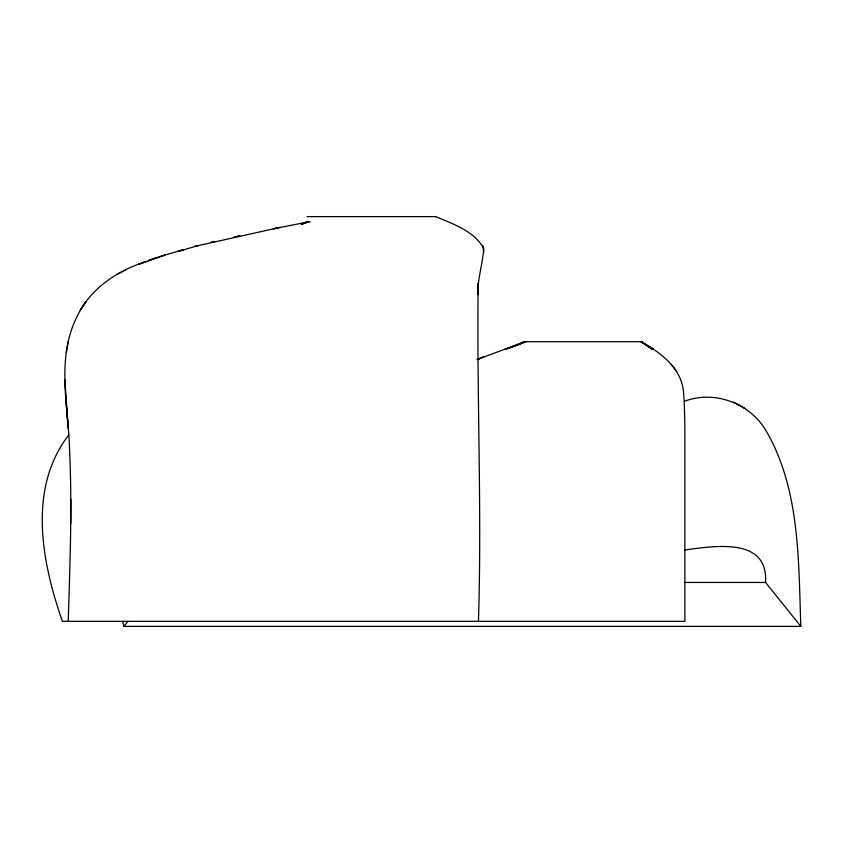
<?xml version="1.0" encoding="UTF-8"?>
<svg xmlns="http://www.w3.org/2000/svg" width="843" height="843" viewBox="0 0 843 843"><rect width="100%" height="100%" fill="white"/><g stroke="black" fill="none" stroke-linecap="round" stroke-linejoin="round"><path stroke-width="1.26" d="M68.209 621.333C69.969 564.821 72.203 508.245 69.642 451.732C68.81 414.998 60.18 377.717 68.283 341.267L66.281 352.406M70.749 523.471L70.823 499.383M477.538 294.523C477.749 279.012 482.502 264.038 483.798 248.727C474.778 231.288 452.807 223.785 435.589 216.619M478.455 621.333C481.996 508.719 476.685 396.073 478.181 283.48L477.781 290.94M477.57 294.523L477.823 290.94M68.294 341.152C71.55 327.105 77.271 313.607 85.86 301.963L80.201 310.54C94.142 285.935 119.443 270.108 145.797 261.625L138.368 264.365L164.743 255.081L148.263 260.613L155.544 257.895M122.678 621.439L123.995 626.381L127.936 621.333M68.757 435.03C27.355 488.466 41.887 562.713 62.393 621.333L684.895 621.333L684.895 444.335C684.895 427.19 684.864 410.014 683.589 392.901C682.04 368.486 660.533 352.142 640.564 341.71M117.051 274.375L126.26 269.697M478.065 359.16L504.757 349.244M477.001 359.634L483.945 356.8L478.118 359.16M308.78 221.583L301.33 224.407L309.002 221.583L303.343 222.973L309.971 221.583L273.343 228.811L280.382 227.336M180.771 250.466L184.164 249.686L178.168 251.383L198.063 245.619L194.902 246.388M520.679 344.092L504.873 349.244L525.821 341.71L505.821 349.244L523.861 341.71L641.639 341.71L652.219 349.244L641.481 341.71L653.283 349.244L641.628 342.342M161.266 256.124L180.476 250.561M196.503 245.998L276.989 228.074M684.495 401.247C714.885 389.835 750.428 403.386 766.413 431.374C800.249 489.92 798.384 561.069 800.85 626.381L123.995 626.381M684.548 549.984C713.452 546.306 768.416 536.338 765.56 582.45L800.85 626.381M307.126 216.619L435.694 216.619M684.421 582.45L765.56 582.45M744.906 408.402L733.262 401.932M676.876 371.752L671.228 364.324M482.881 245.608L483.756 252.31M65.554 395.409L68.22 428.139L64.827 379.54M236.946 236.504L234.312 237.136L239.802 235.871L236.946 236.504M213.121 241.899L211.193 242.352L215.228 241.435L213.068 241.899"/></g></svg>
